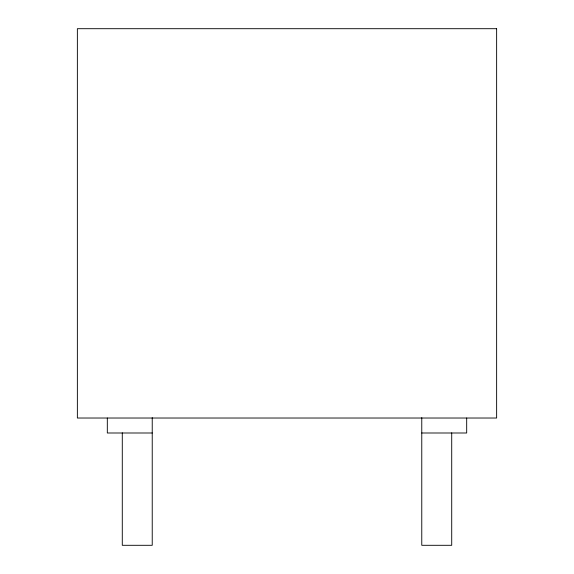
<?xml version="1.0" encoding="UTF-8"?>
<svg xmlns="http://www.w3.org/2000/svg" width="574" height="574" viewBox="0 0 574 574"><rect width="100%" height="100%" fill="white"/><g stroke="black" fill="none" stroke-linecap="round" stroke-linejoin="round"><path stroke-width="0.86" d="M152.232 432.997L107.316 432.997L107.316 418.023M421.768 432.997L466.684 432.997L466.684 418.023M451.716 432.846L451.716 545.3L421.768 545.3L421.768 417.671M152.232 417.671L152.232 545.3L122.284 545.3L122.284 432.846M496.632 28.7L77.368 28.7L77.368 418.023L496.632 418.023L496.632 28.7"/></g></svg>
